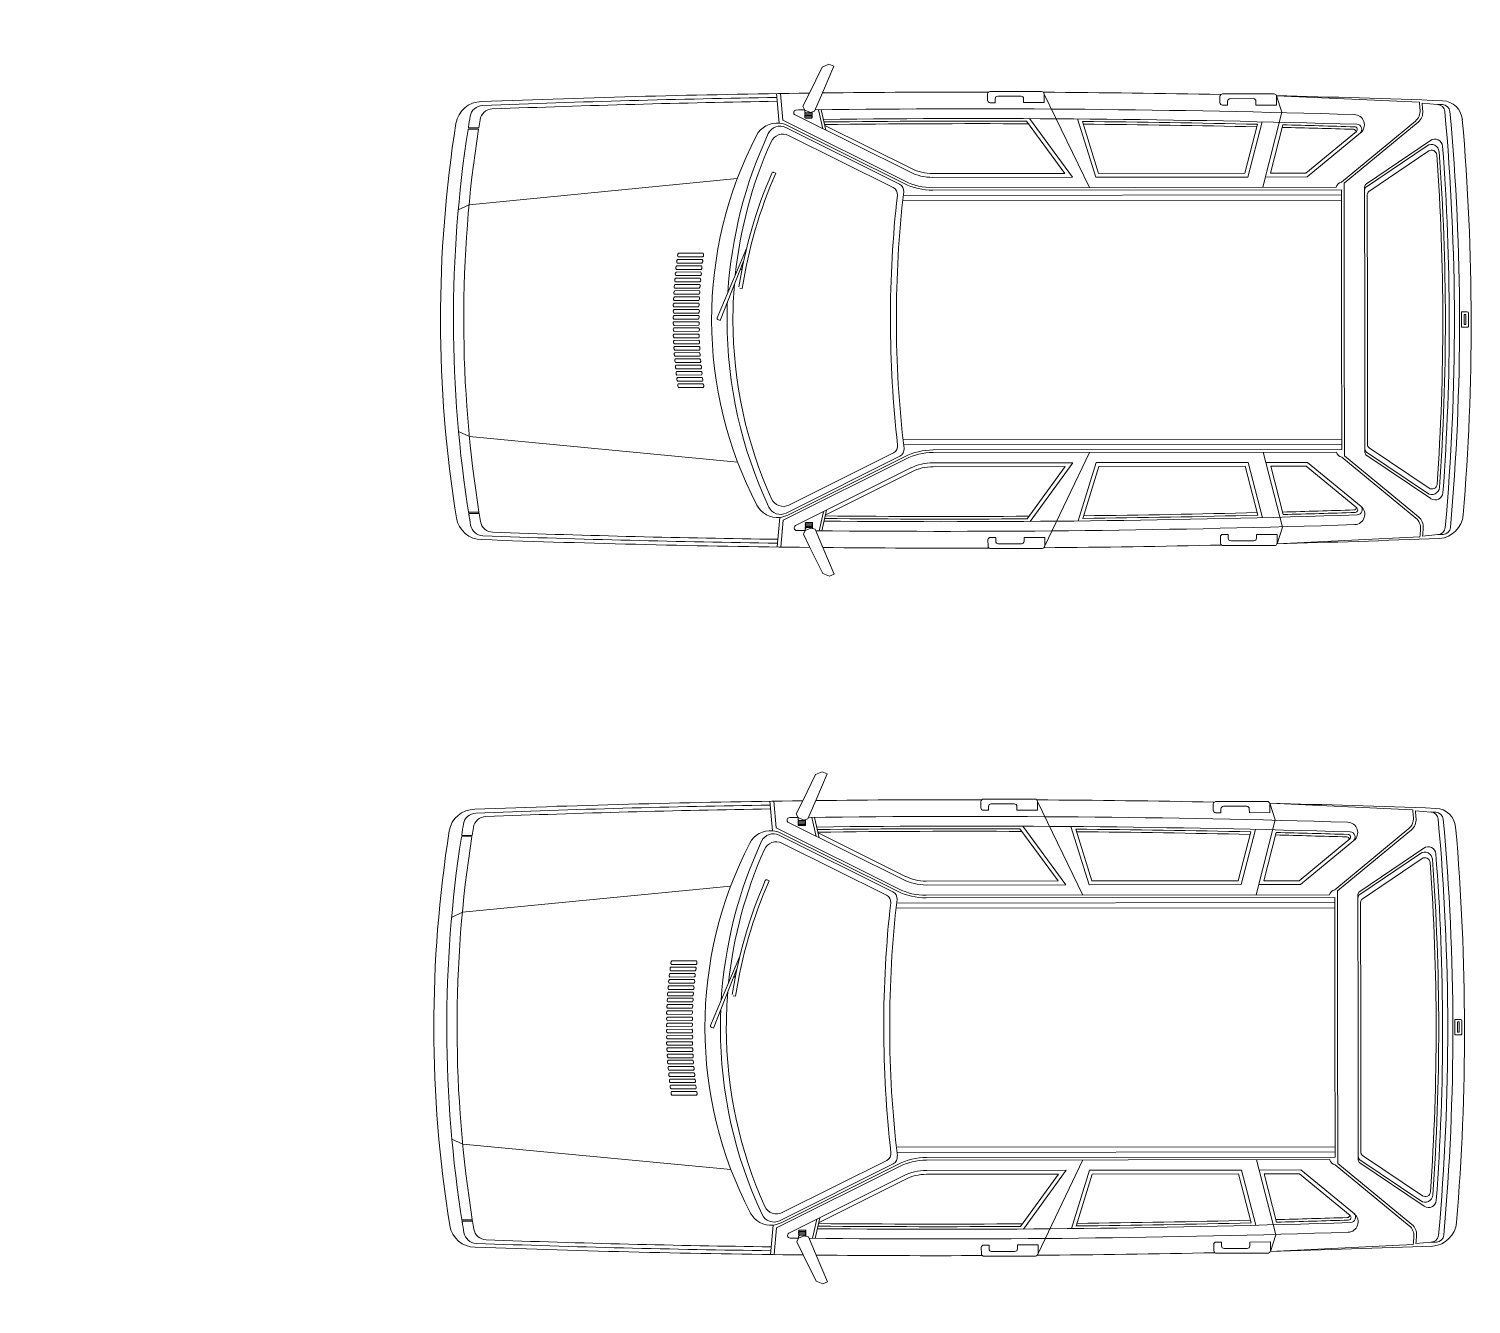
# Model space of a CAD drawing. Header units: millimetres. Extents: x 664 to 1534, y 1164 to 2765.
# Drawn here: x 689.27 to 694.86, y 1389.32 to 1394.27 of the extents above; entities that cross this region are included whole.
import ezdxf

# ---------------------------------------------------------------- set-up
doc = ezdxf.new("R2010")
doc.units = ezdxf.units.MM
doc.layers.get('0').update_dxf_attribs({"lineweight": 20})
doc.layers.add('Calçadas', color=7, linetype='Continuous', lineweight=13)

msp = doc.modelspace()

# ---------------------------------------------------------------- hatches: boundary and pattern name
at = {"layer": 'Calçadas'}
h = msp.add_hatch(dxfattribs=at)
h.set_pattern_fill('AR-SAND', color=256, scale=0.02, angle=-90, style=0)
h.set_pattern_definition([(307.5, (-540.2502, 1911.4388), (0.97882647, 0.03200063), [0, -0.77216, 0, -0.8636, 0, -0.8255]), (277.5, (-540.2502, 1911.4388), (1.4336502, -0.8990466), [0, -0.41656, 0, -0.69596, 0, -0.2667]), (237.5, (-540.2502, 1912.0636), (0.00287437, -1.58198474), [0, -0.254, 0, -0.9144, 0, -1.1938]), (227.5, (-540.2502, 1912.0636), (0.4458586, -1.5271129), [0, -0.127, 0, -0.59944, 0, -0.6858])])
h.paths.add_polyline_path([(683.4807, 1369.3206), (689.4807, 1358.0206), (689.4807, 1341.7749), (683.4807, 1330.7196), (683.4807, 1329.3387, 0.414214), (684.4807, 1328.3387), (684.9807, 1328.3387), (684.9807, 1328.6387), (684.9807, 1330.3387), (690.9807, 1341.3941), (690.9807, 1358.3941), (684.9807, 1369.6941), (684.9807, 1415.6941), (683.4807, 1415.6941)])
h.paths.add_polyline_path([(683.4807, 1294.8746), (684.9807, 1294.8746), (684.9807, 1323.3387), (684.4807, 1323.3387, 0.414214), (683.4807, 1322.3387)])

# ---------------------------------------------------------------- linework, layer by layer
for p, q in [((692.3459, 1394.118), (692.296, 1394.0167)), ((692.3722, 1394.1286), (692.3459, 1394.118)), ((692.3906, 1394.1208), (692.3466, 1394.0173)), ((692.3906, 1394.1208), (692.3722, 1394.1286)), ((692.179, 1393.9002), (692.1685, 1394.0148)), ((692.1931, 1393.9112), (692.1835, 1394.0151)), ((692.296, 1394.0167), (692.2708, 1393.9655)), ((692.3466, 1394.0173), (692.3163, 1393.9461)), ((692.9873, 1394.0129), (692.9874, 1393.9896)), ((693.1973, 1394.0231), (692.9973, 1394.0229)), ((693.0174, 1393.9796), (692.9974, 1393.9796)), ((693.0174, 1393.9946), (693.0174, 1393.9796)), ((693.1173, 1394.0048), (693.0273, 1394.0047)), ((693.1274, 1393.9948), (693.1274, 1393.9798)), ((693.2074, 1393.9799), (693.1274, 1393.9798)), ((693.2073, 1394.0132), (693.3827, 1393.6503)), ((693.2073, 1394.0131), (693.2074, 1393.9799)), ((693.8894, 1394.0034), (693.8894, 1393.9801)), ((694.0994, 1394.0136), (693.8994, 1394.0134)), ((693.9194, 1393.9851), (693.9194, 1393.9701)), ((694.0194, 1393.9953), (693.9294, 1393.9951)), ((694.0294, 1393.9853), (694.0294, 1393.9703)), ((694.6634, 1393.9814), (694.1091, 1394.0067)), ((694.1303, 1393.9428), (694.1091, 1394.0067)), ((694.1094, 1394.0036), (694.1094, 1393.9704)), ((694.7334, 1393.9728), (694.6738, 1393.9781)), ((692.6882, 1393.7093), (692.2408, 1393.9321)), ((692.2708, 1393.9655), (692.2783, 1393.9512)), ((692.2782, 1393.9451), (692.2783, 1393.9512)), ((692.3004, 1393.9418), (692.2783, 1393.9512)), ((692.3048, 1393.9401), (692.2806, 1393.94)), ((692.3043, 1393.9351), (692.2806, 1393.935)), ((692.3043, 1393.9301), (692.2806, 1393.93)), ((692.3043, 1393.9251), (692.2806, 1393.925)), ((692.3043, 1393.9201), (692.2806, 1393.92)), ((692.3004, 1393.9418), (692.3163, 1393.9461)), ((692.3068, 1393.9435), (692.3068, 1393.9421)), ((692.3317, 1393.9521), (692.3488, 1393.8783)), ((692.3419, 1393.9522), (692.3604, 1393.8726)), ((693.9194, 1393.9701), (693.8994, 1393.9701)), ((694.1094, 1393.9704), (694.0294, 1393.9703)), ((694.1303, 1393.9428), (694.056, 1393.6511)), ((694.7334, 1393.9728), (694.7536, 1393.9721)), ((691.0121, 1393.8773), (690.9733, 1393.8772)), ((691.0128, 1393.8823), (690.9747, 1393.8822)), ((692.6704, 1393.6735), (692.1931, 1393.9112)), ((692.6457, 1393.6635), (692.2042, 1393.8833)), ((692.6635, 1393.6658), (692.2108, 1393.8912)), ((692.6949, 1393.7228), (692.356, 1393.8915)), ((693.2877, 1393.7052), (693.1393, 1393.9079)), ((693.3172, 1393.6902), (693.1506, 1393.9178)), ((693.4076, 1393.6903), (693.337, 1393.9166)), ((693.4186, 1393.7053), (693.3558, 1393.9067)), ((694.0349, 1393.8959), (693.9866, 1393.706)), ((694.0528, 1393.9055), (693.9982, 1393.691)), ((694.1332, 1393.8936), (694.0855, 1393.7061)), ((694.2227, 1393.7062), (694.419, 1393.8682)), ((694.3611, 1393.6714), (694.6483, 1393.9083)), ((694.3711, 1393.6667), (694.6587, 1393.904)), ((692.621, 1393.6501), (692.2153, 1393.8521)), ((694.228, 1393.6913), (694.4355, 1393.8624)), ((694.4577, 1393.6645), (694.7067, 1393.8332)), ((694.4578, 1393.6524), (694.6933, 1393.812)), ((694.4678, 1393.6351), (694.6997, 1393.7922)), ((692.1574, 1393.7092), (692.1657, 1393.7055)), ((692.7752, 1393.7046), (693.2877, 1393.7052)), ((693.4186, 1393.7053), (693.9866, 1393.706)), ((694.0855, 1393.7061), (694.2227, 1393.7062)), ((690.9753, 1393.5836), (692.0163, 1393.6848)), ((692.7752, 1393.6896), (693.3172, 1393.6902)), ((692.7752, 1393.6496), (694.3412, 1393.6514)), ((692.7752, 1393.6396), (694.3612, 1393.6414)), ((693.4076, 1393.6903), (693.9982, 1393.691)), ((694.0662, 1393.6911), (694.228, 1393.6913)), ((694.3612, 1393.6414), (694.3617, 1393.1375)), ((694.3711, 1393.6667), (694.3717, 1393.1375)), ((694.4512, 1393.6521), (694.4517, 1393.1376)), ((692.6606, 1393.6194), (694.3612, 1393.6214)), ((692.6606, 1393.5994), (694.3612, 1393.6014)), ((694.4612, 1393.6226), (694.4617, 1393.1376)), ((690.9753, 1393.5836), (690.9333, 1393.5635)), ((691.7844, 1393.3707), (691.8802, 1393.3708)), ((691.7865, 1393.3809), (691.8823, 1393.381)), ((691.7878, 1393.3949), (691.8837, 1393.395)), ((692.0519, 1393.4131), (691.9385, 1393.1441)), ((691.9495, 1393.134), (692.0409, 1393.3648)), ((691.7776, 1393.3083), (691.8734, 1393.3084)), ((691.7789, 1393.3223), (691.8747, 1393.3224)), ((691.78, 1393.3325), (691.8758, 1393.3326)), ((691.7813, 1393.3465), (691.8771, 1393.3466)), ((691.7831, 1393.3567), (691.8789, 1393.3568)), ((691.7732, 1393.2598), (691.8689, 1393.2599)), ((691.7733, 1393.2498), (691.8691, 1393.25)), ((691.7745, 1393.2738), (691.8703, 1393.2739)), ((691.7752, 1393.284), (691.871, 1393.2841)), ((691.7765, 1393.298), (691.8723, 1393.2981)), ((692.0266, 1393.2591), (692.0355, 1393.2578)), ((691.7707, 1393.2119), (691.8665, 1393.212)), ((691.7708, 1393.2016), (691.8666, 1393.2017)), ((691.7719, 1393.2358), (691.8677, 1393.236)), ((691.772, 1393.2259), (691.8679, 1393.226)), ((691.7695, 1393.1876), (691.8653, 1393.1877)), ((691.7696, 1393.1397), (691.8653, 1393.1398)), ((691.7698, 1393.163), (691.8656, 1393.1631)), ((691.7709, 1393.1537), (691.8667, 1393.1538)), ((691.7712, 1393.177), (691.867, 1393.1771)), ((691.9412, 1393.1375), (691.9495, 1393.134)), ((694.3623, 1392.6335), (694.3617, 1393.1375)), ((694.3724, 1392.6083), (694.3717, 1393.1375)), ((694.4523, 1392.6231), (694.4517, 1393.1376)), ((694.4623, 1392.6525), (694.4617, 1393.1376)), ((694.8269, 1393.168), (694.827, 1393.108)), ((694.8269, 1393.168), (694.8493, 1393.168)), ((694.8369, 1393.158), (694.8369, 1393.118)), ((694.8369, 1393.158), (694.8444, 1393.158)), ((694.8444, 1393.118), (694.8444, 1393.158)), ((694.8544, 1393.113), (694.8544, 1393.163)), ((691.7696, 1393.1293), (691.8653, 1393.1294)), ((691.7696, 1393.0814), (691.8654, 1393.0815)), ((691.7699, 1393.1059), (691.8657, 1393.1061)), ((691.7709, 1393.1153), (691.8667, 1393.1154)), ((691.7713, 1393.0919), (691.8671, 1393.0921)), ((694.827, 1393.108), (694.8494, 1393.108)), ((694.8369, 1393.118), (694.8444, 1393.118)), ((691.7709, 1393.0571), (691.8667, 1393.0572)), ((691.771, 1393.0674), (691.8668, 1393.0675)), ((691.7722, 1393.0431), (691.8681, 1393.0432)), ((691.7722, 1393.0331), (691.8679, 1393.0332)), ((691.7734, 1393.0092), (691.8692, 1393.0093)), ((691.7735, 1393.0191), (691.8693, 1393.0192)), ((691.7748, 1392.9952), (691.8706, 1392.9953)), ((691.7755, 1392.9849), (691.8713, 1392.9851)), ((691.7769, 1392.971), (691.8727, 1392.9711)), ((691.778, 1392.9607), (691.8738, 1392.9608)), ((691.7793, 1392.9467), (691.8752, 1392.9468)), ((691.7805, 1392.9365), (691.8762, 1392.9366)), ((691.7818, 1392.9225), (691.8776, 1392.9226)), ((691.7836, 1392.9123), (691.8794, 1392.9124)), ((691.7849, 1392.8983), (691.8808, 1392.8984)), ((691.7871, 1392.8881), (691.8829, 1392.8882)), ((691.7884, 1392.8741), (691.8843, 1392.8742)), ((690.9763, 1392.6836), (690.9343, 1392.7035)), ((690.9763, 1392.6836), (692.0176, 1392.5848)), ((692.6617, 1392.6716), (694.3623, 1392.6735)), ((692.6617, 1392.6516), (694.3623, 1392.6535)), ((692.7764, 1392.6317), (694.3623, 1392.6335)), ((694.4689, 1392.6401), (694.7012, 1392.4835)), ((692.6716, 1392.5975), (692.1949, 1392.3588)), ((692.6469, 1392.6075), (692.206, 1392.3867)), ((692.6647, 1392.6052), (692.2125, 1392.3788)), ((692.6222, 1392.6209), (692.2169, 1392.4179)), ((692.7764, 1392.6217), (694.3423, 1392.6235)), ((692.7764, 1392.5817), (693.3185, 1392.5823)), ((693.3185, 1392.5823), (693.1524, 1392.3543)), ((693.2094, 1392.2591), (693.3838, 1392.6224)), ((693.4088, 1392.5824), (693.3388, 1392.356)), ((693.4088, 1392.5824), (693.9995, 1392.5831)), ((694.0546, 1392.3688), (693.9995, 1392.5831)), ((694.1321, 1392.3316), (694.0572, 1392.6232)), ((694.0675, 1392.5832), (694.2293, 1392.5834)), ((694.2293, 1392.5834), (694.4372, 1392.4127)), ((694.3624, 1392.6035), (694.6501, 1392.3673)), ((694.3724, 1392.6083), (694.6605, 1392.3717)), ((694.4589, 1392.6227), (694.6948, 1392.4637)), ((694.459, 1392.6107), (694.7083, 1392.4426)), ((692.6895, 1392.5617), (692.2426, 1392.3379)), ((692.6963, 1392.5483), (692.3577, 1392.3788)), ((692.7765, 1392.5667), (693.289, 1392.5673)), ((693.289, 1392.5673), (693.141, 1392.3642)), ((693.4199, 1392.5674), (693.3576, 1392.3659)), ((693.4199, 1392.5674), (693.9879, 1392.5681)), ((694.0366, 1392.3783), (693.9879, 1392.5681)), ((694.0868, 1392.5682), (694.224, 1392.5684)), ((694.1349, 1392.3808), (694.0868, 1392.5682)), ((694.224, 1392.5684), (694.4207, 1392.4069)), ((691.0138, 1392.3899), (690.975, 1392.3899)), ((691.0146, 1392.3849), (690.9764, 1392.3849)), ((692.1808, 1392.3697), (692.1705, 1392.2551)), ((692.1949, 1392.3588), (692.1855, 1392.2549)), ((692.3336, 1392.3182), (692.3505, 1392.392)), ((692.3438, 1392.3181), (692.3621, 1392.3978)), ((692.2727, 1392.3047), (692.2802, 1392.319)), ((692.2981, 1392.2535), (692.2727, 1392.3047)), ((692.28, 1392.325), (692.2802, 1392.319)), ((692.3022, 1392.3284), (692.2802, 1392.319)), ((692.3061, 1392.3501), (692.2824, 1392.3501)), ((692.3061, 1392.3451), (692.2824, 1392.3451)), ((692.3061, 1392.3401), (692.2824, 1392.3401)), ((692.3061, 1392.3351), (692.2825, 1392.3351)), ((692.3067, 1392.3301), (692.2825, 1392.3301)), ((692.3022, 1392.3284), (692.3182, 1392.3241)), ((692.3087, 1392.3267), (692.3087, 1392.3281)), ((692.3486, 1392.253), (692.3182, 1392.3241)), ((693.9214, 1392.3038), (693.9014, 1392.3038)), ((693.9214, 1392.2888), (693.9214, 1392.3038)), ((694.1114, 1392.304), (694.0314, 1392.3039)), ((694.0314, 1392.2889), (694.0314, 1392.3039)), ((694.1321, 1392.3316), (694.1111, 1392.2676)), ((694.1114, 1392.2707), (694.1114, 1392.304)), ((694.7354, 1392.303), (694.6757, 1392.2976)), ((694.7354, 1392.303), (694.7555, 1392.3038)), ((692.3482, 1392.1523), (692.2981, 1392.2535)), ((692.3929, 1392.1496), (692.3486, 1392.253)), ((692.9894, 1392.2589), (692.9893, 1392.2822)), ((693.0193, 1392.2922), (692.9993, 1392.2922)), ((693.1994, 1392.2491), (692.9994, 1392.2489)), ((693.0193, 1392.2772), (693.0193, 1392.2922)), ((693.1193, 1392.2673), (693.0293, 1392.2672)), ((693.2093, 1392.2924), (693.1293, 1392.2923)), ((693.1293, 1392.2773), (693.1293, 1392.2923)), ((693.2094, 1392.2592), (693.2093, 1392.2924)), ((693.8914, 1392.2705), (693.8914, 1392.2938)), ((694.1014, 1392.2607), (693.9014, 1392.2605)), ((694.0214, 1392.2789), (693.9314, 1392.2788)), ((694.6654, 1392.2943), (694.1109, 1392.2676)), ((692.3745, 1392.1418), (692.3482, 1392.1523)), ((692.3929, 1392.1496), (692.3745, 1392.1418)), ((692.3201, 1391.3714), (692.2702, 1391.2701)), ((692.3463, 1391.382), (692.3201, 1391.3714)), ((692.3647, 1391.3742), (692.3207, 1391.2707)), ((692.3647, 1391.3742), (692.3463, 1391.382)), ((692.1532, 1391.1536), (692.1426, 1391.2682)), ((692.1672, 1391.1646), (692.1576, 1391.2685)), ((692.2702, 1391.2701), (692.2449, 1391.2189)), ((692.3207, 1391.2707), (692.2904, 1391.1995)), ((692.9615, 1391.2663), (692.9615, 1391.243)), ((693.1714, 1391.2765), (692.9714, 1391.2763)), ((692.9915, 1391.2331), (692.9715, 1391.233)), ((692.9915, 1391.2481), (692.9915, 1391.2331)), ((693.0915, 1391.2582), (693.0015, 1391.2581)), ((693.1015, 1391.2482), (693.1015, 1391.2332)), ((693.1815, 1391.2333), (693.1015, 1391.2332)), ((693.1815, 1391.2666), (693.3568, 1390.9037)), ((693.1815, 1391.2665), (693.1815, 1391.2333)), ((693.8635, 1391.2568), (693.8635, 1391.2335)), ((694.0735, 1391.267), (693.8735, 1391.2668)), ((693.8935, 1391.2385), (693.8936, 1391.2235)), ((693.9935, 1391.2487), (693.9035, 1391.2486)), ((694.0035, 1391.2387), (694.0036, 1391.2237)), ((694.1044, 1391.1962), (694.0832, 1391.2602)), ((694.6375, 1391.2348), (694.0832, 1391.2602)), ((694.0835, 1391.257), (694.0836, 1391.2238)), ((692.6623, 1390.9627), (692.2149, 1391.1855)), ((692.2449, 1391.2189), (692.2524, 1391.2046)), ((692.2523, 1391.1985), (692.2524, 1391.2046)), ((692.2745, 1391.1952), (692.2524, 1391.2046)), ((692.2789, 1391.1935), (692.2547, 1391.1934)), ((692.2784, 1391.1885), (692.2547, 1391.1884)), ((692.2784, 1391.1835), (692.2547, 1391.1834)), ((692.2784, 1391.1785), (692.2547, 1391.1784)), ((692.2745, 1391.1952), (692.2904, 1391.1995)), ((692.2809, 1391.1969), (692.2809, 1391.1955)), ((692.3058, 1391.2055), (692.3229, 1391.1317)), ((692.316, 1391.2056), (692.3345, 1391.126)), ((693.8936, 1391.2235), (693.8736, 1391.2235)), ((694.0836, 1391.2238), (694.0036, 1391.2237)), ((694.1044, 1391.1962), (694.0301, 1390.9045)), ((694.7076, 1391.2262), (694.6479, 1391.2315)), ((694.7075, 1391.2262), (694.7277, 1391.2255)), ((690.9862, 1391.1307), (690.9474, 1391.1306)), ((690.987, 1391.1357), (690.9488, 1391.1356)), ((692.6445, 1390.9269), (692.1672, 1391.1646)), ((692.6198, 1390.9169), (692.1784, 1391.1367)), ((692.6376, 1390.9192), (692.1849, 1391.1446)), ((692.2784, 1391.1735), (692.2547, 1391.1734)), ((692.669, 1390.9762), (692.3301, 1391.1449)), ((693.2618, 1390.9586), (693.1134, 1391.1613)), ((693.2913, 1390.9436), (693.1247, 1391.1713)), ((693.3817, 1390.9437), (693.3111, 1391.17)), ((693.3927, 1390.9587), (693.3299, 1391.1601)), ((694.009, 1391.1493), (693.9607, 1390.9594)), ((694.0269, 1391.1589), (693.9723, 1390.9444)), ((694.1073, 1391.147), (694.0596, 1390.9595)), ((694.1968, 1390.9597), (694.3931, 1391.1216)), ((694.3352, 1390.9248), (694.6224, 1391.1617)), ((694.3453, 1390.9201), (694.6329, 1391.1574)), ((692.5952, 1390.9035), (692.1894, 1391.1055)), ((694.2022, 1390.9447), (694.4096, 1391.1158)), ((694.4319, 1390.9179), (694.6808, 1391.0866)), ((694.4319, 1390.9058), (694.6674, 1391.0654)), ((694.4419, 1390.8885), (694.6738, 1391.0456)), ((692.1316, 1390.9626), (692.1398, 1390.959)), ((692.7493, 1390.958), (693.2618, 1390.9586)), ((693.3927, 1390.9587), (693.9607, 1390.9594)), ((694.0596, 1390.9595), (694.1968, 1390.9597)), ((690.9494, 1390.837), (691.9904, 1390.9382)), ((692.7493, 1390.943), (693.2913, 1390.9436)), ((692.7493, 1390.903), (694.3153, 1390.9048)), ((693.3817, 1390.9437), (693.9723, 1390.9444)), ((694.0403, 1390.9445), (694.2022, 1390.9447)), ((694.3453, 1390.9201), (694.3459, 1390.3909)), ((694.4253, 1390.9055), (694.4259, 1390.391)), ((692.6347, 1390.8729), (694.3353, 1390.8748)), ((692.6347, 1390.8529), (694.3353, 1390.8548)), ((692.7493, 1390.893), (694.3353, 1390.8948)), ((694.3353, 1390.8948), (694.3359, 1390.3909)), ((694.4353, 1390.876), (694.4359, 1390.391)), ((690.9494, 1390.837), (690.9074, 1390.8169)), ((691.7585, 1390.6241), (691.8543, 1390.6242)), ((691.7606, 1390.6343), (691.8564, 1390.6344)), ((691.7619, 1390.6483), (691.8578, 1390.6484)), ((692.026, 1390.6665), (691.9126, 1390.3975)), ((691.9236, 1390.3874), (692.015, 1390.6182)), ((691.7517, 1390.5617), (691.8475, 1390.5618)), ((691.753, 1390.5757), (691.8489, 1390.5758)), ((691.7541, 1390.5859), (691.8499, 1390.586)), ((691.7554, 1390.5999), (691.8513, 1390.6)), ((691.7572, 1390.6101), (691.853, 1390.6102)), ((691.7473, 1390.5132), (691.843, 1390.5133)), ((691.7486, 1390.5272), (691.8444, 1390.5273)), ((691.7493, 1390.5374), (691.8451, 1390.5375)), ((691.7506, 1390.5514), (691.8465, 1390.5516)), ((692.0007, 1390.5125), (692.0096, 1390.5112)), ((691.7448, 1390.4653), (691.8406, 1390.4654)), ((691.7449, 1390.455), (691.8408, 1390.4551)), ((691.7461, 1390.4893), (691.8418, 1390.4894)), ((691.7461, 1390.4793), (691.842, 1390.4794)), ((691.7474, 1390.5033), (691.8432, 1390.5034)), ((691.7436, 1390.441), (691.8394, 1390.4411)), ((691.7437, 1390.3931), (691.8395, 1390.3932)), ((691.744, 1390.4164), (691.8397, 1390.4165)), ((691.745, 1390.4071), (691.8408, 1390.4072)), ((691.7453, 1390.4304), (691.8411, 1390.4305)), ((694.801, 1390.4214), (694.8011, 1390.3614)), ((694.801, 1390.4214), (694.8235, 1390.4214)), ((694.811, 1390.4114), (694.8111, 1390.3714)), ((694.811, 1390.4114), (694.8185, 1390.4114)), ((694.8185, 1390.3714), (694.8185, 1390.4114)), ((694.8285, 1390.3664), (694.8285, 1390.4164)), ((691.7437, 1390.3827), (691.8395, 1390.3828)), ((691.744, 1390.3594), (691.8398, 1390.3595)), ((691.745, 1390.3687), (691.8409, 1390.3688)), ((691.7454, 1390.3454), (691.8412, 1390.3455)), ((691.9153, 1390.3909), (691.9236, 1390.3874)), ((694.3364, 1389.8869), (694.3359, 1390.3909)), ((694.3465, 1389.8617), (694.3459, 1390.3909)), ((694.4265, 1389.8765), (694.4259, 1390.391)), ((694.4364, 1389.9059), (694.4359, 1390.391)), ((694.8011, 1390.3614), (694.8235, 1390.3614)), ((694.8111, 1390.3714), (694.8185, 1390.3714)), ((691.7437, 1390.3348), (691.8395, 1390.3349)), ((691.745, 1390.3105), (691.8408, 1390.3106)), ((691.7451, 1390.3208), (691.8409, 1390.3209)), ((691.7463, 1390.2865), (691.8421, 1390.2866)), ((691.7464, 1390.2965), (691.8422, 1390.2966)), ((691.7476, 1390.2725), (691.8435, 1390.2726)), ((691.7476, 1390.2626), (691.8433, 1390.2627)), ((691.7489, 1390.2486), (691.8447, 1390.2487)), ((691.7497, 1390.2384), (691.8454, 1390.2385)), ((691.751, 1390.2244), (691.8468, 1390.2245)), ((691.7521, 1390.2141), (691.8479, 1390.2142)), ((691.7535, 1390.2001), (691.8493, 1390.2003)), ((691.7546, 1390.1899), (691.8503, 1390.19)), ((691.7559, 1390.1759), (691.8517, 1390.176)), ((691.7577, 1390.1657), (691.8535, 1390.1658)), ((691.7591, 1390.1517), (691.8549, 1390.1518)), ((691.7612, 1390.1415), (691.857, 1390.1416)), ((691.7625, 1390.1275), (691.8584, 1390.1276)), ((690.9504, 1389.937), (690.9084, 1389.9569)), ((690.9504, 1389.937), (691.9917, 1389.8382)), ((692.6358, 1389.925), (694.3364, 1389.9269)), ((692.6358, 1389.905), (694.3364, 1389.9069)), ((694.443, 1389.8935), (694.6754, 1389.7369)), ((692.6457, 1389.8509), (692.169, 1389.6122)), ((692.6211, 1389.8609), (692.1801, 1389.6401)), ((692.6389, 1389.8586), (692.1866, 1389.6322)), ((692.5963, 1389.8743), (692.191, 1389.6713)), ((692.7505, 1389.8851), (694.3364, 1389.8869)), ((692.7505, 1389.8751), (694.3165, 1389.8769)), ((692.7506, 1389.8351), (693.2926, 1389.8357)), ((693.2926, 1389.8357), (693.1265, 1389.6077)), ((693.1835, 1389.5125), (693.358, 1389.8758)), ((693.3829, 1389.8358), (693.3129, 1389.6094)), ((693.3829, 1389.8358), (693.9736, 1389.8365)), ((694.0287, 1389.6222), (693.9736, 1389.8365)), ((694.1062, 1389.585), (694.0313, 1389.8766)), ((694.0416, 1389.8366), (694.2034, 1389.8368)), ((694.2034, 1389.8368), (694.4113, 1389.6661)), ((694.3365, 1389.8569), (694.6242, 1389.6207)), ((694.3465, 1389.8617), (694.6346, 1389.6251)), ((694.4331, 1389.8761), (694.6689, 1389.7171)), ((694.4331, 1389.8641), (694.6824, 1389.696)), ((692.6637, 1389.8152), (692.2167, 1389.5913)), ((692.6704, 1389.8017), (692.3319, 1389.6322)), ((692.7506, 1389.8201), (693.2631, 1389.8207)), ((693.2631, 1389.8207), (693.1152, 1389.6176)), ((693.394, 1389.8209), (693.3317, 1389.6194)), ((693.394, 1389.8209), (693.962, 1389.8215)), ((694.0108, 1389.6317), (693.962, 1389.8215)), ((694.0609, 1389.8216), (694.1981, 1389.8218)), ((694.1091, 1389.6343), (694.0609, 1389.8216)), ((694.1981, 1389.8218), (694.3948, 1389.6603)), ((690.9879, 1389.6434), (690.9491, 1389.6433)), ((690.9887, 1389.6384), (690.9505, 1389.6383)), ((692.1549, 1389.6231), (692.1446, 1389.5085)), ((692.169, 1389.6122), (692.1597, 1389.5083)), ((692.3077, 1389.5716), (692.3246, 1389.6454)), ((692.3179, 1389.5715), (692.3362, 1389.6512)), ((692.2469, 1389.5581), (692.2543, 1389.5724)), ((692.2722, 1389.5069), (692.2469, 1389.5581)), ((692.2542, 1389.5784), (692.2543, 1389.5724)), ((692.2763, 1389.5818), (692.2543, 1389.5724)), ((692.2802, 1389.6036), (692.2566, 1389.6035)), ((692.2803, 1389.5986), (692.2566, 1389.5985)), ((692.2803, 1389.5936), (692.2566, 1389.5935)), ((692.2803, 1389.5886), (692.2566, 1389.5885)), ((692.2808, 1389.5836), (692.2566, 1389.5835)), ((692.2763, 1389.5818), (692.2923, 1389.5775)), ((692.2828, 1389.5801), (692.2828, 1389.5816)), ((692.3227, 1389.5064), (692.2923, 1389.5775)), ((693.8955, 1389.5572), (693.8755, 1389.5572)), ((693.8955, 1389.5422), (693.8955, 1389.5572)), ((694.0855, 1389.5574), (694.0055, 1389.5573)), ((694.0055, 1389.5423), (694.0055, 1389.5573)), ((694.1062, 1389.585), (694.0852, 1389.521)), ((694.0855, 1389.5242), (694.0855, 1389.5574)), ((694.7095, 1389.5564), (694.6498, 1389.551)), ((694.7095, 1389.5564), (694.7296, 1389.5572)), ((692.3223, 1389.4057), (692.2722, 1389.5069)), ((692.367, 1389.403), (692.3227, 1389.5064)), ((692.9635, 1389.5123), (692.9634, 1389.5356)), ((692.9934, 1389.5456), (692.9734, 1389.5456)), ((693.1735, 1389.5026), (692.9735, 1389.5023)), ((692.9935, 1389.5306), (692.9934, 1389.5456)), ((693.0935, 1389.5207), (693.0035, 1389.5206)), ((693.1834, 1389.5458), (693.1034, 1389.5457)), ((693.1035, 1389.5307), (693.1034, 1389.5457)), ((693.1835, 1389.5126), (693.1834, 1389.5458)), ((693.8655, 1389.5239), (693.8655, 1389.5472)), ((694.0755, 1389.5141), (693.8755, 1389.5139)), ((693.9955, 1389.5323), (693.9055, 1389.5322)), ((694.6395, 1389.5477), (694.085, 1389.521)), ((692.3486, 1389.3952), (692.3223, 1389.4057)), ((692.367, 1389.403), (692.3486, 1389.3952))]:
    msp.add_line(p, q)
for centre, radius, start, end in [((691.0232, 1393.8836), 0.1, 90.066, 170.9893), ((692.9341, 1344.8725), 49.1483, 90.74391, 92.22845), ((692.9341, 1344.8725), 49.1333, 90.8913, 92.22459), ((692.9341, 1344.8725), 49.1183, 90.88996, 92.18051), ((692.9341, 1344.8725), 49.1483, 89.93352, 90.68498), ((692.9973, 1394.0129), 0.01, 128.0216, 180.066), ((692.9974, 1393.9896), 0.01, 180.066, 270.066), ((692.9973, 1394.0129), 0.01, 90.066, 128.0216), ((693.0274, 1393.9947), 0.01, 90.066, 180.066), ((693.1174, 1393.9948), 0.01, 0.066, 90.066), ((693.1973, 1394.0131), 0.01, 43.9208, 90.066), ((693.1973, 1394.0131), 0.01, 0.066, 43.9208), ((692.9341, 1344.8725), 49.1483, 88.88156, 89.68478), ((693.8994, 1394.0034), 0.01, 126.2838, 180.066), ((693.8994, 1393.9801), 0.01, 180.066, 270.066), ((693.8994, 1394.0034), 0.01, 90.066, 126.2838), ((693.9294, 1393.9851), 0.01, 90.066, 180.066), ((694.0194, 1393.9853), 0.01, 0.066, 90.066), ((694.0994, 1394.0036), 0.01, 18.3775, 90.066), ((692.9341, 1344.8725), 49.1483, 87.87851, 88.63038), ((694.0994, 1394.0036), 0.01, 0.066, 18.3775), ((685.8133, 1393.1276), 8.8912, 5.3169, 5.5102), ((685.8133, 1393.1276), 8.9012, 5.28263, 5.48245), ((694.7506, 1393.9072), 0.08, 4.9849, 87.8785), ((695.7187, 1393.139), 4.8042, 170.5598, 171.0728), ((691.0289, 1393.9188), 0.05, 92.2246, 170.5598), ((691.0672, 1393.9053), 0.05, 92.1805, 170.6458), ((692.2452, 1393.9411), 0.01, 90.7927, 243.5314), ((692.9241, 1344.8725), 49.0833, 90.75414, 90.79269), ((692.2806, 1393.9375), 0.0025, 90.066, 270.066), ((692.2806, 1393.9325), 0.0025, 90.066, 270.066), ((692.2806, 1393.9275), 0.0025, 90.066, 270.066), ((692.2806, 1393.9225), 0.0025, 90.066, 270.066), ((692.2832, 1393.945), 0.005, 179.1518, 270.066), ((692.3043, 1393.9376), 0.0025, 270.066, 90.066), ((692.3043, 1393.9326), 0.0025, 270.066, 90.066), ((692.3043, 1393.9276), 0.0025, 270.066, 90.066), ((692.3043, 1393.9226), 0.0025, 270.066, 90.066), ((692.3048, 1393.9421), 0.002, 270.066, 0.066), ((692.9241, 1344.8725), 49.0833, 88.26376, 90.70656), ((694.4101, 1393.8933), 0.04, 309.5229, 88.2638), ((694.6165, 1393.9469), 0.05, 309.5229, 5.3169), ((694.6269, 1393.9425), 0.05, 309.5229, 5.2826), ((694.7323, 1393.9429), 0.03, 5.2225, 87.9013), ((694.7525, 1393.9421), 0.03, 5.2061, 87.8778), ((685.8133, 1393.1276), 8.9862, 0.06601, 5.22254), ((685.8133, 1393.1276), 9.0062, 0.06601, 5.20611), ((695.7187, 1393.139), 4.8542, 170.9893, 189.1427), ((695.7187, 1393.139), 4.8042, 171.1815, 189.1427), ((695.7187, 1393.139), 4.7642, 171.0857, 189.1427), ((690.9733, 1393.8752), 0.002, 90.066, 171.1815), ((690.9747, 1393.8842), 0.002, 171.0728, 270.066), ((695.7187, 1393.139), 4.7642, 170.6458, 171.0248), ((692.1707, 1393.8106), 0.09, 84.6596, 152.6356), ((692.182, 1393.8385), 0.05, 63.5314, 155.0277), ((692.1707, 1393.8106), 0.09, 63.5314, 84.6596), ((692.9342, 1344.8599), 49.0583, 88.26347, 90.68155), ((692.9342, 1344.8599), 49.0483, 89.76032, 90.67899), ((692.9342, 1344.8599), 49.0383, 89.75169, 90.67642), ((692.9342, 1344.8599), 49.0483, 88.71406, 89.50734), ((692.9342, 1344.8599), 49.0383, 88.71676, 89.50359), ((692.9409, 1344.8599), 49.0383, 88.28565, 88.60974), ((692.9342, 1344.8599), 49.0483, 88.27232, 88.5992), ((694.4077, 1393.8663), 0.01, 4.7978, 88.2857), ((694.4126, 1393.8759), 0.01, 309.5229, 88.2723), ((694.4202, 1393.8757), 0.02, 309.5229, 88.2635), ((685.8133, 1393.1276), 9.0512, 0.06601, 4.9849), ((693.4733, 1393.1364), 1.5567, 152.6356, 180.066), ((693.6889, 1393.1367), 1.7124, 155.0277, 176.4735), ((693.6889, 1393.1367), 1.6894, 155.853, 174.1101), ((692.193, 1393.8073), 0.05, 63.5314, 155.853), ((694.7101, 1393.7872), 0.03, 4.2397, 124.1163), ((694.7235, 1393.8083), 0.03, 4.3688, 124.1163), ((685.8133, 1393.1276), 8.9662, 0.06601, 4.36876), ((694.7109, 1393.7756), 0.02, 4.1656, 124.1163), ((685.8133, 1393.1276), 8.9412, 0.06601, 4.16556), ((685.8133, 1393.1276), 8.9512, 0.06601, 4.23965), ((693.7937, 1392.9894), 1.7926, 156.4149, 171.1604), ((693.7878, 1392.9911), 1.7726, 156.229, 171.3464), ((692.1554, 1393.7046), 0.005, 66.2547, 156.4149), ((692.7749, 1393.8896), 0.2, 243.5314, 270.066), ((692.7749, 1393.8896), 0.185, 243.5314, 270.066), ((692.6077, 1393.6232), 0.03, 353.5687, 63.5314), ((692.6324, 1393.6366), 0.03, 353.3538, 63.5314), ((692.7749, 1393.8896), 0.25, 243.5314, 270.066), ((692.7749, 1393.8896), 0.24, 243.5314, 270.066), ((694.3666, 1393.6459), 0.0261, 102.195, 167.9371), ((694.4662, 1393.6521), 0.015, 124.1163, 180.066), ((694.4662, 1393.64), 0.015, 124.1163, 180.066), ((696.8911, 1393.1404), 4.2805, 173.5687, 180.066), ((696.8911, 1393.1404), 4.2575, 173.3538, 180.066), ((694.4762, 1393.6226), 0.015, 124.1163, 180.066), ((691.7919, 1393.3629), 0.0108, 133.9325, 215.3445), ((691.7953, 1393.3872), 0.0108, 133.9325, 215.3445), ((691.8716, 1393.3646), 0.0107, 313.2004, 35.6306), ((691.875, 1393.3888), 0.0107, 313.2004, 35.6306), ((691.7864, 1393.3145), 0.0108, 133.9325, 215.3445), ((691.7888, 1393.3387), 0.0108, 133.9325, 215.3445), ((691.8661, 1393.3161), 0.0107, 313.2004, 35.6306), ((691.8685, 1393.3404), 0.0107, 313.2004, 35.6306), ((692.0365, 1393.3345), 0.005, 171.1604, 261.3207), ((691.7807, 1393.2421), 0.0108, 133.9325, 215.3445), ((691.7819, 1393.266), 0.0108, 133.9325, 215.3445), ((691.784, 1393.2903), 0.0108, 133.9325, 215.3445), ((691.8604, 1393.2437), 0.0107, 313.2004, 35.6306), ((691.8616, 1393.2677), 0.0107, 313.2004, 35.6306), ((691.8637, 1393.2919), 0.0107, 313.2004, 35.6306), ((693.6889, 1393.1367), 1.6894, 175.3121, 180.066), ((691.7783, 1393.1938), 0.0108, 133.9325, 215.3445), ((691.7795, 1393.2181), 0.0108, 133.9325, 215.3445), ((691.858, 1393.1955), 0.0107, 313.2004, 35.6306), ((691.8592, 1393.2198), 0.0107, 313.2004, 35.6306), ((693.6889, 1393.1367), 1.7124, 177.6818, 180.066), ((691.7784, 1393.1459), 0.0108, 133.9325, 215.3445), ((691.7786, 1393.1693), 0.0108, 133.9325, 215.3445), ((691.858, 1393.1476), 0.0107, 313.2004, 35.6306), ((691.8583, 1393.1709), 0.0107, 313.2004, 35.6306), ((691.9431, 1393.1421), 0.005, 157.1443, 247.1443), ((685.8133, 1393.1276), 8.9412, 355.96647, 0.06601), ((685.8133, 1393.1276), 8.9512, 355.89238, 0.06601), ((685.8133, 1393.1276), 8.9662, 355.76327, 0.06601), ((685.8133, 1393.1276), 8.9862, 354.90949, 0.06601), ((685.8133, 1393.1276), 9.0062, 354.92592, 0.06601), ((685.8133, 1393.1276), 9.0512, 355.25973, 0.06601), ((694.8494, 1393.163), 0.005, 0.066, 90.066), ((691.7784, 1393.1231), 0.0108, 144.7875, 226.1995), ((691.7784, 1393.0751), 0.0108, 144.7875, 226.1995), ((691.7787, 1393.0997), 0.0108, 144.7875, 226.1995), ((691.8581, 1393.1216), 0.0107, 324.5014, 46.9316), ((691.8581, 1393.0737), 0.0107, 324.5014, 46.9316), ((691.8584, 1393.0983), 0.0107, 324.5014, 46.9316), ((693.4733, 1393.1364), 1.5567, 180.066, 207.4964), ((693.6889, 1393.1367), 1.7124, 180.066, 205.1043), ((693.6889, 1393.1367), 1.6894, 180.066, 204.279), ((696.8911, 1393.1404), 4.2805, 180.066, 186.5633), ((696.8911, 1393.1404), 4.2575, 180.066, 186.7782), ((694.8494, 1393.113), 0.005, 270.066, 0.066), ((691.7797, 1393.0509), 0.0108, 144.7875, 226.1995), ((691.781, 1393.0269), 0.0108, 144.7875, 226.1995), ((691.8594, 1393.0494), 0.0107, 324.5014, 46.9316), ((691.8607, 1393.0254), 0.0107, 324.5014, 46.9316), ((691.7823, 1393.003), 0.0108, 144.7875, 226.1995), ((691.7844, 1392.9787), 0.0108, 144.7875, 226.1995), ((691.8619, 1393.0015), 0.0107, 324.5014, 46.9316), ((691.864, 1392.9773), 0.0107, 324.5014, 46.9316), ((691.7868, 1392.9545), 0.0108, 144.7875, 226.1995), ((691.7893, 1392.9303), 0.0108, 144.7875, 226.1995), ((691.7924, 1392.9061), 0.0108, 144.7875, 226.1995), ((691.8665, 1392.953), 0.0107, 324.5014, 46.9316), ((691.8689, 1392.9288), 0.0107, 324.5014, 46.9316), ((691.8721, 1392.9046), 0.0107, 324.5014, 46.9316), ((691.7959, 1392.8819), 0.0108, 144.7875, 226.1995), ((691.8756, 1392.8804), 0.0107, 324.5014, 46.9316), ((692.6088, 1392.6477), 0.03, 296.6006, 6.5633), ((692.6335, 1392.6343), 0.03, 296.6006, 6.7782), ((694.4673, 1392.6352), 0.015, 180.066, 236.0157), ((694.4773, 1392.6526), 0.015, 180.066, 236.0157), ((692.7767, 1392.3817), 0.25, 90.066, 116.6006), ((692.7767, 1392.3817), 0.24, 90.066, 116.6006), ((692.7767, 1392.3817), 0.2, 90.066, 116.6006), ((694.3678, 1392.629), 0.0261, 192.195, 257.9371), ((694.4673, 1392.6231), 0.015, 180.066, 236.0157), ((692.7767, 1392.3817), 0.185, 90.066, 116.6006), ((694.7116, 1392.4886), 0.03, 236.0157, 355.8924), ((694.7124, 1392.5001), 0.02, 236.0157, 355.9665), ((694.7251, 1392.4674), 0.03, 236.0157, 355.7633), ((692.1722, 1392.4593), 0.09, 207.4964, 275.4724), ((692.1836, 1392.4314), 0.05, 205.1043, 296.6006), ((692.1945, 1392.4626), 0.05, 204.279, 296.6006), ((694.4118, 1392.3818), 0.04, 271.8683, 50.6091), ((694.4219, 1392.3994), 0.02, 271.8686, 50.6091), ((691.0249, 1392.3836), 0.1, 189.1427, 270.066), ((691.0249, 1392.3836), 0.1, 189.1427, 270.066), ((690.975, 1392.3919), 0.002, 188.9505, 270.066), ((690.9764, 1392.3829), 0.002, 90.066, 189.0592), ((695.7187, 1393.139), 4.8042, 189.0592, 189.5722), ((695.7187, 1393.139), 4.7642, 189.1072, 189.4863), ((691.069, 1392.3621), 0.05, 189.4863, 267.9515), ((692.1722, 1392.4593), 0.09, 275.4724, 296.6006), ((692.8229, 1441.4116), 49.0583, 269.45048, 271.86856), ((692.8229, 1441.4116), 49.0483, 269.45304, 270.37171), ((692.8229, 1441.4116), 49.0383, 269.45561, 270.38034), ((692.8229, 1441.4116), 49.0483, 270.62469, 271.41797), ((692.8229, 1441.4116), 49.0383, 270.62844, 271.41527), ((692.8297, 1441.4116), 49.0383, 271.52229, 271.84638), ((692.8229, 1441.4116), 49.0483, 271.53283, 271.8597), ((694.4094, 1392.4088), 0.01, 271.8464, 355.3343), ((694.4143, 1392.3991), 0.01, 271.8597, 50.6091), ((694.6183, 1392.3286), 0.05, 354.8151, 50.6091), ((694.6288, 1392.333), 0.05, 354.8494, 50.6091), ((694.7339, 1392.3879), 0.1, 274.3997, 355.2597), ((691.0307, 1392.3485), 0.05, 189.5722, 267.9074), ((692.8229, 1441.399), 49.1333, 267.90744, 269.24073), ((692.8229, 1441.399), 49.1183, 267.95151, 269.24207), ((692.2471, 1392.329), 0.01, 116.6006, 269.3393), ((692.8129, 1441.399), 49.0833, 269.33934, 269.37789), ((692.2824, 1392.3476), 0.0025, 90.066, 270.066), ((692.2824, 1392.3426), 0.0025, 90.066, 270.066), ((692.2825, 1392.3376), 0.0025, 90.066, 270.066), ((692.2825, 1392.3326), 0.0025, 90.066, 270.066), ((692.285, 1392.3251), 0.005, 90.066, 180.9802), ((692.3061, 1392.3476), 0.0025, 270.066, 90.066), ((692.3061, 1392.3426), 0.0025, 270.066, 90.066), ((692.3061, 1392.3376), 0.0025, 270.066, 90.066), ((692.3061, 1392.3326), 0.0025, 270.066, 90.066), ((692.3067, 1392.3281), 0.002, 0.066, 90.066), ((692.8129, 1441.399), 49.0833, 269.42547, 271.86827), ((693.9014, 1392.2938), 0.01, 90.066, 180.066), ((685.8133, 1393.1276), 8.8912, 354.62182, 354.81513), ((685.8133, 1393.1276), 8.9012, 354.64958, 354.8494), ((694.7342, 1392.3329), 0.03, 272.2307, 354.9095), ((694.7543, 1392.3337), 0.03, 272.2542, 354.9259), ((692.8229, 1441.399), 49.1483, 267.90358, 269.38812), ((692.8229, 1441.399), 49.1483, 269.44705, 270.19851), ((692.9993, 1392.2822), 0.01, 90.066, 180.066), ((692.9994, 1392.2589), 0.01, 180.066, 232.1104), ((692.9994, 1392.2589), 0.01, 232.1104, 270.066), ((693.0293, 1392.2772), 0.01, 180.066, 270.066), ((693.1193, 1392.2773), 0.01, 270.066, 0.066), ((693.1994, 1392.2591), 0.01, 270.066, 316.2112), ((692.8229, 1441.399), 49.1483, 270.44725, 271.25047), ((693.1994, 1392.2591), 0.01, 316.2112, 0.066), ((693.9014, 1392.2705), 0.01, 180.066, 233.8482), ((693.9014, 1392.2705), 0.01, 233.8482, 270.066), ((693.9314, 1392.2888), 0.01, 180.066, 270.066), ((694.0214, 1392.2889), 0.01, 270.066, 0.066), ((694.1014, 1392.2707), 0.01, 270.066, 341.7545), ((692.8229, 1441.399), 49.1483, 271.50165, 272.23727), ((694.1014, 1392.2707), 0.01, 341.7545, 0.066), ((690.9973, 1391.137), 0.1, 90.066, 170.9893), ((692.9083, 1342.1259), 49.1483, 90.74391, 92.22845), ((692.9083, 1342.1259), 49.1333, 90.8913, 92.22459), ((692.9083, 1342.1259), 49.1183, 90.88996, 92.18051), ((692.9083, 1342.1259), 49.1483, 89.93352, 90.68498), ((692.9715, 1391.2663), 0.01, 128.0216, 180.066), ((692.9715, 1391.243), 0.01, 180.066, 270.066), ((692.9715, 1391.2663), 0.01, 90.066, 128.0216), ((693.0015, 1391.2481), 0.01, 90.066, 180.066), ((693.0915, 1391.2482), 0.01, 0.066, 90.066), ((693.1715, 1391.2665), 0.01, 43.9208, 90.066), ((692.9083, 1342.1259), 49.1483, 88.88156, 89.68478), ((693.1715, 1391.2665), 0.01, 0.066, 43.9208), ((693.8735, 1391.2568), 0.01, 126.2838, 180.066), ((693.8735, 1391.2335), 0.01, 180.066, 270.066), ((693.8735, 1391.2568), 0.01, 90.066, 126.2838), ((693.9035, 1391.2386), 0.01, 90.066, 180.066), ((693.9935, 1391.2387), 0.01, 0.066, 90.066), ((694.0735, 1391.257), 0.01, 18.3775, 90.066), ((694.0735, 1391.257), 0.01, 0.066, 18.3775), ((692.9083, 1342.1259), 49.1483, 87.87851, 88.63038), ((685.7874, 1390.381), 8.8912, 5.3169, 5.5102), ((694.7247, 1391.1606), 0.08, 4.9849, 87.8785), ((695.6928, 1390.3924), 4.8042, 170.5598, 171.0728), ((691.003, 1391.1722), 0.05, 92.2246, 170.5598), ((691.0413, 1391.1587), 0.05, 92.1805, 170.6458), ((692.2193, 1391.1945), 0.01, 90.7927, 243.5314), ((692.8982, 1342.1259), 49.0833, 90.75414, 90.79269), ((692.2547, 1391.1909), 0.0025, 90.066, 270.066), ((692.2547, 1391.1859), 0.0025, 90.066, 270.066), ((692.2547, 1391.1809), 0.0025, 90.066, 270.066), ((692.2547, 1391.1759), 0.0025, 90.066, 270.066), ((692.2573, 1391.1984), 0.005, 179.1518, 270.066), ((692.2784, 1391.191), 0.0025, 270.066, 90.066), ((692.2784, 1391.186), 0.0025, 270.066, 90.066), ((692.2784, 1391.181), 0.0025, 270.066, 90.066), ((692.2784, 1391.176), 0.0025, 270.066, 90.066), ((692.2789, 1391.1955), 0.002, 270.066, 0.066), ((692.8982, 1342.1259), 49.0833, 88.26376, 90.70656), ((694.3842, 1391.1467), 0.04, 309.5229, 88.2638), ((694.5906, 1391.2003), 0.05, 309.5229, 5.3169), ((694.601, 1391.196), 0.05, 309.5229, 5.2826), ((685.7874, 1390.381), 8.9012, 5.28263, 5.48245), ((694.7064, 1391.1963), 0.03, 5.2225, 87.9013), ((694.7266, 1391.1955), 0.03, 5.2061, 87.8778), ((685.7874, 1390.381), 8.9862, 0.06601, 5.22254), ((685.7874, 1390.381), 9.0062, 0.06601, 5.20611), ((695.6928, 1390.3924), 4.8542, 170.9893, 189.1427), ((695.6928, 1390.3924), 4.8042, 171.1815, 189.1427), ((695.6928, 1390.3924), 4.7642, 171.0857, 189.1427), ((690.9474, 1391.1286), 0.002, 90.066, 171.1815), ((690.9488, 1391.1376), 0.002, 171.0728, 270.066), ((695.6928, 1390.3924), 4.7642, 170.6458, 171.0248), ((692.1448, 1391.064), 0.09, 84.6596, 152.6356), ((692.1561, 1391.0919), 0.05, 63.5314, 155.0277), ((692.1448, 1391.064), 0.09, 63.5314, 84.6596), ((692.9083, 1342.1133), 49.0583, 88.26347, 90.68155), ((692.9083, 1342.1133), 49.0483, 89.76032, 90.67899), ((692.9083, 1342.1133), 49.0383, 89.75169, 90.67642), ((692.9083, 1342.1133), 49.0483, 88.71406, 89.50734), ((692.9083, 1342.1133), 49.0383, 88.71676, 89.50359), ((692.915, 1342.1133), 49.0383, 88.28565, 88.60974), ((692.9083, 1342.1133), 49.0483, 88.27232, 88.5992), ((694.3818, 1391.1197), 0.01, 4.7978, 88.2857), ((694.3867, 1391.1293), 0.01, 309.5229, 88.2723), ((694.3943, 1391.1291), 0.02, 309.5229, 88.2635), ((685.7874, 1390.381), 9.0512, 0.06601, 4.9849), ((693.4474, 1390.3899), 1.5567, 152.6356, 180.066), ((693.6631, 1390.3901), 1.7124, 155.0277, 176.4735), ((693.6631, 1390.3901), 1.6894, 155.853, 174.1101), ((692.1671, 1391.0607), 0.05, 63.5314, 155.853), ((694.6842, 1391.0406), 0.03, 4.2397, 124.1163), ((694.6977, 1391.0618), 0.03, 4.3688, 124.1163), ((694.6851, 1391.0291), 0.02, 4.1656, 124.1163), ((685.7874, 1390.381), 8.9412, 0.06601, 4.16556), ((685.7874, 1390.381), 8.9512, 0.06601, 4.23965), ((685.7874, 1390.381), 8.9662, 0.06601, 4.36876), ((693.7678, 1390.2428), 1.7926, 156.4149, 171.1604), ((693.762, 1390.2445), 1.7726, 156.229, 171.3464), ((692.1295, 1390.958), 0.005, 66.2547, 156.4149), ((692.7491, 1391.143), 0.2, 243.5314, 270.066), ((692.7491, 1391.143), 0.185, 243.5314, 270.066), ((692.5818, 1390.8766), 0.03, 353.5687, 63.5314), ((692.6065, 1390.89), 0.03, 353.3538, 63.5314), ((692.7491, 1391.143), 0.25, 243.5314, 270.066), ((692.7491, 1391.143), 0.24, 243.5314, 270.066), ((694.3408, 1390.8993), 0.0261, 102.195, 167.9371), ((694.4403, 1390.9055), 0.015, 124.1163, 180.066), ((694.4403, 1390.8934), 0.015, 124.1163, 180.066), ((696.8652, 1390.3938), 4.2805, 173.5687, 180.066), ((696.8652, 1390.3938), 4.2575, 173.3538, 180.066), ((694.4503, 1390.8761), 0.015, 124.1163, 180.066), ((691.766, 1390.6163), 0.0108, 133.9325, 215.3445), ((691.7694, 1390.6406), 0.0108, 133.9325, 215.3445), ((691.8457, 1390.618), 0.0107, 313.2004, 35.6306), ((691.8491, 1390.6422), 0.0107, 313.2004, 35.6306), ((691.7605, 1390.5679), 0.0108, 133.9325, 215.3445), ((691.7629, 1390.5921), 0.0108, 133.9325, 215.3445), ((691.8402, 1390.5696), 0.0107, 313.2004, 35.6306), ((691.8426, 1390.5938), 0.0107, 313.2004, 35.6306), ((692.0106, 1390.5879), 0.005, 171.1604, 261.3207), ((691.7561, 1390.5195), 0.0108, 133.9325, 215.3445), ((691.7581, 1390.5437), 0.0108, 133.9325, 215.3445), ((691.8357, 1390.5211), 0.0107, 313.2004, 35.6306), ((691.8378, 1390.5453), 0.0107, 313.2004, 35.6306), ((693.6631, 1390.3901), 1.6894, 175.3121, 180.066), ((691.7524, 1390.4473), 0.0108, 133.9325, 215.3445), ((691.7536, 1390.4715), 0.0108, 133.9325, 215.3445), ((691.7548, 1390.4955), 0.0108, 133.9325, 215.3445), ((691.8321, 1390.4489), 0.0107, 313.2004, 35.6306), ((691.8333, 1390.4732), 0.0107, 313.2004, 35.6306), ((691.8345, 1390.4971), 0.0107, 313.2004, 35.6306), ((693.6631, 1390.3901), 1.7124, 177.6818, 180.066), ((691.7525, 1390.3993), 0.0108, 133.9325, 215.3445), ((691.7528, 1390.4227), 0.0108, 133.9325, 215.3445), ((691.8321, 1390.401), 0.0107, 313.2004, 35.6306), ((691.8324, 1390.4243), 0.0107, 313.2004, 35.6306), ((691.9172, 1390.3955), 0.005, 157.1443, 247.1443), ((694.8235, 1390.4164), 0.005, 0.066, 90.066), ((691.7525, 1390.3765), 0.0108, 144.7875, 226.1995), ((691.7528, 1390.3531), 0.0108, 144.7875, 226.1995), ((691.8322, 1390.375), 0.0107, 324.5014, 46.9316), ((691.8325, 1390.3517), 0.0107, 324.5014, 46.9316), ((693.4474, 1390.3899), 1.5567, 180.066, 207.4964), ((693.6631, 1390.3901), 1.7124, 180.066, 205.1043), ((693.6631, 1390.3901), 1.6894, 180.066, 204.279), ((696.8652, 1390.3938), 4.2805, 180.066, 186.5633), ((696.8652, 1390.3938), 4.2575, 180.066, 186.7782), ((685.7874, 1390.381), 8.9412, 355.96647, 0.06601), ((685.7874, 1390.381), 8.9512, 355.89238, 0.06601), ((685.7874, 1390.381), 8.9662, 355.76327, 0.06601), ((685.7874, 1390.381), 8.9862, 354.90949, 0.06601), ((685.7874, 1390.381), 9.0062, 354.92592, 0.06601), ((685.7874, 1390.381), 9.0512, 355.25973, 0.06601), ((694.8235, 1390.3664), 0.005, 270.066, 0.066), ((691.7525, 1390.3286), 0.0108, 144.7875, 226.1995), ((691.7538, 1390.3043), 0.0108, 144.7875, 226.1995), ((691.7551, 1390.2803), 0.0108, 144.7875, 226.1995), ((691.8322, 1390.3271), 0.0107, 324.5014, 46.9316), ((691.8335, 1390.3028), 0.0107, 324.5014, 46.9316), ((691.8348, 1390.2788), 0.0107, 324.5014, 46.9316), ((691.7564, 1390.2564), 0.0108, 144.7875, 226.1995), ((691.7585, 1390.2321), 0.0108, 144.7875, 226.1995), ((691.836, 1390.2549), 0.0107, 324.5014, 46.9316), ((691.8382, 1390.2307), 0.0107, 324.5014, 46.9316), ((691.7609, 1390.2079), 0.0108, 144.7875, 226.1995), ((691.7634, 1390.1837), 0.0108, 144.7875, 226.1995), ((691.8406, 1390.2065), 0.0107, 324.5014, 46.9316), ((691.8431, 1390.1822), 0.0107, 324.5014, 46.9316), ((691.7665, 1390.1595), 0.0108, 144.7875, 226.1995), ((691.77, 1390.1353), 0.0108, 144.7875, 226.1995), ((691.8462, 1390.158), 0.0107, 324.5014, 46.9316), ((691.8497, 1390.1338), 0.0107, 324.5014, 46.9316), ((692.5829, 1389.9011), 0.03, 296.6006, 6.5633), ((692.6076, 1389.8877), 0.03, 296.6006, 6.7782), ((694.4514, 1389.906), 0.015, 180.066, 236.0157), ((692.7508, 1389.6351), 0.25, 90.066, 116.6006), ((692.7508, 1389.6351), 0.24, 90.066, 116.6006), ((692.7508, 1389.6351), 0.2, 90.066, 116.6006), ((694.3419, 1389.8824), 0.0261, 192.195, 257.9371), ((694.4414, 1389.8886), 0.015, 180.066, 236.0157), ((694.4415, 1389.8765), 0.015, 180.066, 236.0157), ((692.7508, 1389.6351), 0.185, 90.066, 116.6006), ((694.6857, 1389.742), 0.03, 236.0157, 355.8924), ((694.6865, 1389.7535), 0.02, 236.0157, 355.9665), ((692.1463, 1389.7127), 0.09, 207.4964, 275.4724), ((692.1687, 1389.716), 0.05, 204.279, 296.6006), ((694.3859, 1389.6352), 0.04, 271.8683, 50.6091), ((694.396, 1389.6528), 0.02, 271.8686, 50.6091), ((694.6992, 1389.7208), 0.03, 236.0157, 355.7633), ((690.999, 1389.637), 0.1, 189.1427, 270.066), ((690.999, 1389.637), 0.1, 189.1427, 270.066), ((690.9491, 1389.6453), 0.002, 188.9505, 270.066), ((690.9505, 1389.6363), 0.002, 90.066, 189.0592), ((695.6928, 1390.3924), 4.8042, 189.0592, 189.5722), ((695.6928, 1390.3924), 4.7642, 189.1072, 189.4863), ((692.1577, 1389.6848), 0.05, 205.1043, 296.6006), ((692.1463, 1389.7127), 0.09, 275.4724, 296.6006), ((692.797, 1438.665), 49.0583, 269.45048, 271.86856), ((692.797, 1438.665), 49.0483, 269.45304, 270.37171), ((692.797, 1438.665), 49.0383, 269.45561, 270.38034), ((692.797, 1438.665), 49.0483, 270.62469, 271.41797), ((692.797, 1438.665), 49.0383, 270.62844, 271.41527), ((692.8038, 1438.665), 49.0383, 271.52229, 271.84638), ((692.797, 1438.665), 49.0483, 271.53283, 271.8597), ((694.3835, 1389.6622), 0.01, 271.8464, 355.3343), ((694.3884, 1389.6525), 0.01, 271.8597, 50.6091), ((694.5925, 1389.582), 0.05, 354.8151, 50.6091), ((694.6029, 1389.5864), 0.05, 354.8494, 50.6091), ((694.708, 1389.6413), 0.1, 274.3997, 355.2597), ((691.0048, 1389.6019), 0.05, 189.5722, 267.9074), ((691.0431, 1389.6155), 0.05, 189.4863, 267.9515), ((692.797, 1438.6525), 49.1183, 267.95151, 269.24207), ((692.2212, 1389.5824), 0.01, 116.6006, 269.3393), ((692.787, 1438.6524), 49.0833, 269.33934, 269.37789), ((692.2566, 1389.601), 0.0025, 90.066, 270.066), ((692.2566, 1389.596), 0.0025, 90.066, 270.066), ((692.2566, 1389.591), 0.0025, 90.066, 270.066), ((692.2566, 1389.586), 0.0025, 90.066, 270.066), ((692.2592, 1389.5785), 0.005, 90.066, 180.9802), ((692.2802, 1389.6011), 0.0025, 270.066, 90.066), ((692.2803, 1389.5961), 0.0025, 270.066, 90.066), ((692.2803, 1389.5911), 0.0025, 270.066, 90.066), ((692.2803, 1389.5861), 0.0025, 270.066, 90.066), ((692.2808, 1389.5816), 0.002, 0.066, 90.066), ((692.787, 1438.6524), 49.0833, 269.42547, 271.86827), ((693.8755, 1389.5472), 0.01, 90.066, 180.066), ((685.7874, 1390.381), 8.8912, 354.62182, 354.81513), ((685.7874, 1390.381), 8.9012, 354.64958, 354.8494), ((694.7083, 1389.5863), 0.03, 272.2307, 354.9095), ((694.7285, 1389.5871), 0.03, 272.2542, 354.9259), ((692.797, 1438.6525), 49.1483, 267.90358, 269.38812), ((692.797, 1438.6525), 49.1333, 267.90744, 269.24073), ((692.797, 1438.6525), 49.1483, 269.44705, 270.19851), ((692.9734, 1389.5356), 0.01, 90.066, 180.066), ((692.9735, 1389.5123), 0.01, 180.066, 232.1104), ((692.9735, 1389.5123), 0.01, 232.1104, 270.066), ((693.0035, 1389.5306), 0.01, 180.066, 270.066), ((693.0935, 1389.5307), 0.01, 270.066, 0.066), ((693.1735, 1389.5126), 0.01, 270.066, 316.2112), ((692.797, 1438.6525), 49.1483, 270.44725, 271.25047), ((693.1735, 1389.5126), 0.01, 316.2112, 0.066), ((693.8755, 1389.5239), 0.01, 180.066, 233.8482), ((693.8755, 1389.5239), 0.01, 233.8482, 270.066), ((693.9055, 1389.5422), 0.01, 180.066, 270.066), ((693.9955, 1389.5423), 0.01, 270.066, 0.066), ((694.0755, 1389.5241), 0.01, 270.066, 341.7545), ((692.797, 1438.6525), 49.1483, 271.50165, 272.23727), ((694.0755, 1389.5241), 0.01, 341.7545, 0.066)]:
    msp.add_arc(centre, radius, start, end)

doc.saveas('drawing.dxf')
